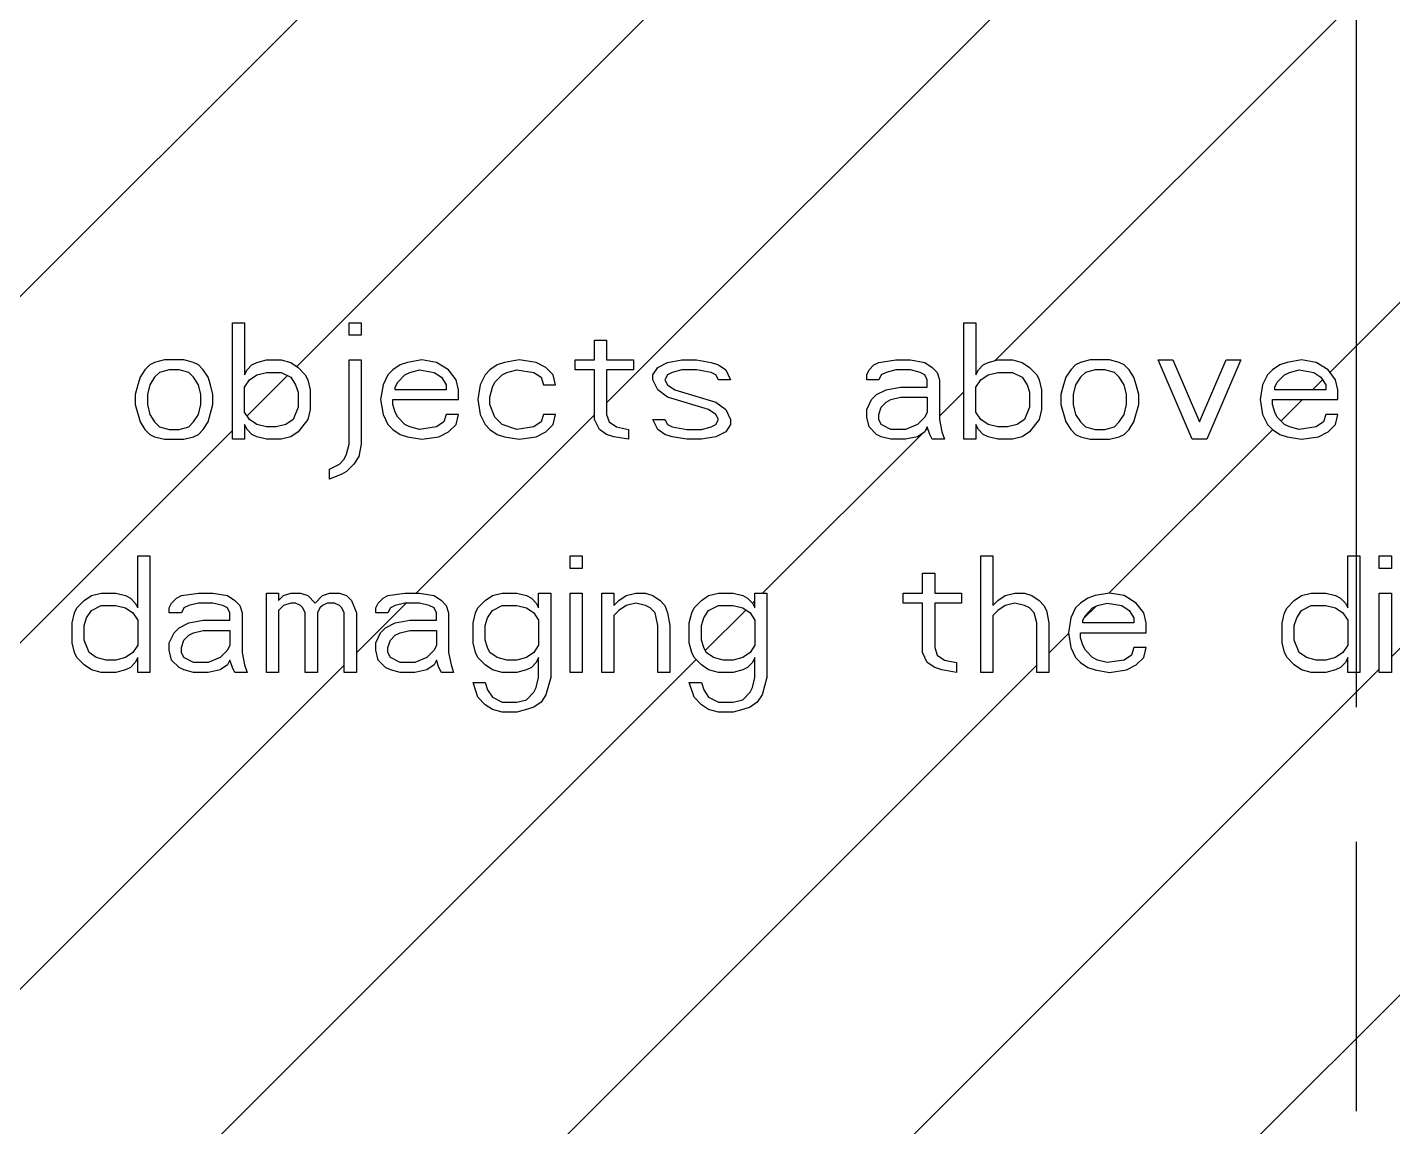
# Model space of a CAD drawing. Header units: millimetres. Extents: x 0 to 420, y 0 to 297.
# Drawn here: x 132.04 to 143.75, y 118.57 to 128 of the extents above; entities that cross this region are included whole.
import ezdxf

# ---------------------------------------------------------------- set-up
doc = ezdxf.new("R2010")
doc.units = ezdxf.units.MM
doc.header["$LTSCALE"] = 23.1
doc.linetypes.add('PHANTOM', pattern=[0.8, 0.45, -0.05, 0.1, -0.05, 0.1, -0.05])
doc.layers.add('03___PRT_ALL_CURVES', color=7, linetype='CONTINUOUS')
doc.layers.add('DEFAULT_3', color=7, linetype='PHANTOM')

msp = doc.modelspace()

# ---------------------------------------------------------------- linework, layer by layer
at = {"layer": '03___PRT_ALL_CURVES', "color": 7, "linetype": 'CONTINUOUS'}
for p, q in [((137.009, 124.779), (149.964, 137.733)), ((131.437, 125.147), (141.4, 135.109)), ((134.352, 125.091), (144.34, 135.079)), ((140.341, 125.141), (149.964, 134.764)), ((143.212, 125.042), (149.964, 131.794)), ((133.801, 125.466), (133.905, 125.466)), ((133.801, 124.466), (133.801, 125.466)), ((133.905, 125.466), (133.905, 125.019)), ((134.801, 125.466), (134.905, 125.466)), ((134.801, 125.359), (134.801, 125.466)), ((134.905, 125.466), (134.905, 125.359)), ((140.072, 125.466), (140.176, 125.466)), ((140.072, 124.466), (140.072, 125.466)), ((140.176, 125.466), (140.176, 125.019)), ((134.905, 125.359), (134.801, 125.359)), ((136.905, 125.317), (137.009, 125.317)), ((136.905, 125.147), (136.905, 125.317)), ((137.009, 125.317), (137.009, 125.147)), ((133.218, 125.147), (133.134, 125.125)), ((133.384, 125.147), (133.218, 125.147)), ((133.468, 125.125), (133.384, 125.147)), ((134.009, 125.125), (134.093, 125.147)), ((134.093, 125.147), (134.218, 125.147)), ((134.218, 125.147), (134.301, 125.125)), ((134.801, 125.147), (134.905, 125.147)), ((134.801, 124.423), (134.801, 125.147)), ((134.905, 125.147), (134.905, 124.423)), ((135.426, 125.147), (135.301, 125.125)), ((135.551, 125.125), (135.426, 125.147)), ((136.259, 125.147), (136.134, 125.125)), ((136.405, 125.125), (136.259, 125.147)), ((136.739, 125.147), (136.905, 125.147)), ((136.739, 125.061), (136.739, 125.147)), ((137.009, 125.147), (137.239, 125.147)), ((137.239, 125.147), (137.239, 125.061)), ((137.53, 125.125), (137.655, 125.147)), ((137.655, 125.147), (137.78, 125.147)), ((137.78, 125.147), (137.905, 125.125)), ((139.343, 125.125), (139.489, 125.147)), ((139.489, 125.147), (139.614, 125.147)), ((139.614, 125.147), (139.739, 125.125)), ((140.28, 125.125), (140.364, 125.147)), ((140.364, 125.147), (140.489, 125.147)), ((140.489, 125.147), (140.572, 125.125)), ((141.155, 125.147), (141.072, 125.125)), ((141.322, 125.147), (141.155, 125.147)), ((141.405, 125.125), (141.322, 125.147)), ((141.739, 125.147), (141.864, 125.147)), ((142.03, 124.466), (141.739, 125.147)), ((141.864, 125.147), (142.093, 124.615)), ((142.093, 124.615), (142.322, 125.147)), ((142.447, 125.147), (142.155, 124.466)), ((142.322, 125.147), (142.447, 125.147)), ((142.968, 125.147), (142.843, 125.125)), ((143.093, 125.125), (142.968, 125.147)), ((133.051, 125.061), (133.009, 124.998)), ((133.093, 125.104), (133.051, 125.061)), ((133.134, 125.125), (133.093, 125.104)), ((133.176, 125.04), (133.134, 124.998)), ((133.259, 125.061), (133.176, 125.04)), ((133.343, 125.061), (133.259, 125.061)), ((133.426, 125.04), (133.343, 125.061)), ((133.468, 124.998), (133.426, 125.04)), ((133.509, 125.104), (133.468, 125.125)), ((133.551, 125.061), (133.509, 125.104)), ((133.593, 124.998), (133.551, 125.061)), ((133.905, 125.019), (133.926, 125.061)), ((133.926, 125.061), (133.968, 125.104)), ((133.968, 125.104), (134.009, 125.125)), ((134.009, 125.019), (134.093, 125.04)), ((134.093, 125.04), (134.218, 125.04)), ((134.218, 125.04), (134.301, 124.998)), ((134.301, 125.125), (134.364, 125.083)), ((134.364, 125.083), (134.426, 125.019)), ((135.176, 125.061), (135.134, 125.019)), ((135.239, 125.104), (135.176, 125.061)), ((135.301, 125.125), (135.239, 125.104)), ((135.28, 125.019), (135.322, 125.04)), ((135.322, 125.04), (135.405, 125.061)), ((135.405, 125.061), (135.53, 125.04)), ((135.53, 125.04), (135.593, 124.998)), ((135.655, 125.061), (135.551, 125.125)), ((135.718, 124.976), (135.655, 125.061)), ((136.009, 125.061), (135.968, 125.019)), ((136.072, 125.104), (136.009, 125.061)), ((136.134, 125.125), (136.072, 125.104)), ((136.114, 125.019), (136.155, 125.04)), ((136.155, 125.04), (136.239, 125.061)), ((136.239, 125.061), (136.384, 125.04)), ((136.384, 125.04), (136.447, 124.998)), ((136.489, 125.083), (136.405, 125.125)), ((136.551, 125.019), (136.489, 125.083)), ((136.905, 125.061), (136.739, 125.061)), ((136.905, 124.636), (136.905, 125.061)), ((137.239, 125.061), (137.009, 125.061)), ((137.009, 125.061), (137.009, 124.679)), ((137.405, 125.019), (137.447, 125.083)), ((137.447, 125.083), (137.53, 125.125)), ((137.572, 125.04), (137.53, 125.019)), ((137.655, 125.061), (137.572, 125.04)), ((137.78, 125.061), (137.655, 125.061)), ((137.905, 125.04), (137.78, 125.061)), ((137.905, 125.125), (137.968, 125.104)), ((137.947, 125.019), (137.905, 125.04)), ((137.968, 125.104), (138.03, 125.061)), ((138.03, 125.061), (138.072, 124.976)), ((139.239, 125.019), (139.259, 125.061)), ((139.259, 125.061), (139.301, 125.104)), ((139.301, 125.104), (139.343, 125.125)), ((139.405, 125.04), (139.364, 125.019)), ((139.489, 125.061), (139.405, 125.04)), ((139.614, 125.061), (139.489, 125.061)), ((139.697, 125.04), (139.614, 125.061)), ((139.739, 125.019), (139.697, 125.04)), ((139.739, 125.125), (139.801, 125.083)), ((139.801, 125.083), (139.843, 125.04)), ((139.843, 125.04), (139.864, 124.976)), ((140.176, 125.019), (140.197, 125.061)), ((140.197, 125.061), (140.239, 125.104)), ((140.239, 125.104), (140.28, 125.125)), ((140.28, 125.019), (140.364, 125.04)), ((140.364, 125.04), (140.489, 125.04)), ((140.489, 125.04), (140.572, 124.998)), ((140.572, 125.125), (140.634, 125.083)), ((140.634, 125.083), (140.697, 125.019)), ((140.989, 125.061), (140.947, 124.998)), ((141.03, 125.104), (140.989, 125.061)), ((141.072, 125.125), (141.03, 125.104)), ((141.114, 125.04), (141.072, 124.998)), ((141.197, 125.061), (141.114, 125.04)), ((141.28, 125.061), (141.197, 125.061)), ((141.364, 125.04), (141.28, 125.061)), ((141.405, 124.998), (141.364, 125.04)), ((141.447, 125.104), (141.405, 125.125)), ((141.489, 125.061), (141.447, 125.104)), ((141.53, 124.998), (141.489, 125.061)), ((142.718, 125.061), (142.676, 125.019)), ((142.78, 125.104), (142.718, 125.061)), ((142.843, 125.125), (142.78, 125.104)), ((142.822, 125.019), (142.864, 125.04)), ((142.864, 125.04), (142.947, 125.061)), ((142.947, 125.061), (143.072, 125.04)), ((143.072, 125.04), (143.134, 124.998)), ((143.197, 125.061), (143.093, 125.125)), ((143.259, 124.976), (143.197, 125.061)), ((132.989, 124.934), (132.968, 124.849)), ((133.009, 124.998), (132.989, 124.934)), ((133.093, 124.934), (133.072, 124.849)), ((133.134, 124.998), (133.093, 124.934)), ((133.509, 124.934), (133.468, 124.998)), ((133.53, 124.849), (133.509, 124.934)), ((133.614, 124.934), (133.593, 124.998)), ((133.634, 124.849), (133.614, 124.934)), ((133.905, 124.913), (133.947, 124.976)), ((133.905, 124.7), (133.905, 124.913)), ((133.927, 124.666), (134.273, 125.012)), ((133.947, 124.976), (134.009, 125.019)), ((134.301, 124.998), (134.343, 124.934)), ((134.343, 124.934), (134.364, 124.87)), ((134.426, 125.019), (134.447, 124.976)), ((134.447, 124.976), (134.468, 124.891)), ((135.093, 124.934), (135.072, 124.806)), ((135.134, 125.019), (135.093, 124.934)), ((135.197, 124.913), (135.218, 124.955)), ((135.197, 124.891), (135.197, 124.913)), ((135.218, 124.955), (135.28, 125.019)), ((135.593, 124.998), (135.634, 124.934)), ((135.634, 124.934), (135.634, 124.891)), ((135.739, 124.891), (135.718, 124.976)), ((135.926, 124.934), (135.905, 124.806)), ((135.968, 125.019), (135.926, 124.934)), ((136.009, 124.827), (136.03, 124.913)), ((136.03, 124.913), (136.051, 124.955)), ((136.051, 124.955), (136.114, 125.019)), ((136.447, 124.998), (136.468, 124.934)), ((136.468, 124.934), (136.572, 124.934)), ((136.572, 124.934), (136.551, 125.019)), ((137.405, 124.976), (137.405, 125.019)), ((137.447, 124.891), (137.405, 124.976)), ((137.53, 125.019), (137.509, 124.976)), ((137.509, 124.976), (137.53, 124.934)), ((137.53, 124.934), (137.593, 124.891)), ((137.968, 124.976), (137.947, 125.019)), ((138.072, 124.976), (137.968, 124.976)), ((139.239, 124.976), (139.239, 125.019)), ((139.343, 124.976), (139.239, 124.976)), ((139.364, 125.019), (139.343, 124.976)), ((139.405, 124.891), (139.53, 124.913)), ((139.53, 124.913), (139.759, 124.913)), ((139.759, 124.976), (139.739, 125.019)), ((139.759, 124.913), (139.759, 124.976)), ((139.864, 124.976), (139.864, 124.636)), ((140.176, 124.913), (140.218, 124.976)), ((140.176, 124.7), (140.176, 124.913)), ((140.218, 124.976), (140.28, 125.019)), ((140.572, 124.998), (140.614, 124.934)), ((140.614, 124.934), (140.634, 124.87)), ((140.697, 125.019), (140.718, 124.976)), ((140.718, 124.976), (140.739, 124.891)), ((140.926, 124.934), (140.905, 124.849)), ((140.947, 124.998), (140.926, 124.934)), ((141.03, 124.934), (141.009, 124.849)), ((141.072, 124.998), (141.03, 124.934)), ((141.447, 124.934), (141.405, 124.998)), ((141.468, 124.849), (141.447, 124.934)), ((141.551, 124.934), (141.53, 124.998)), ((141.572, 124.849), (141.551, 124.934)), ((142.634, 124.934), (142.614, 124.806)), ((142.676, 125.019), (142.634, 124.934)), ((142.739, 124.913), (142.759, 124.955)), ((142.739, 124.891), (142.739, 124.913)), ((142.759, 124.955), (142.822, 125.019)), ((143.061, 124.891), (143.148, 124.977)), ((143.134, 124.998), (143.176, 124.934)), ((143.176, 124.934), (143.176, 124.891)), ((143.28, 124.891), (143.259, 124.976)), ((132.968, 124.849), (132.968, 124.764)), ((133.072, 124.849), (133.072, 124.764)), ((133.53, 124.764), (133.53, 124.849)), ((133.634, 124.764), (133.634, 124.849)), ((134.364, 124.87), (134.364, 124.742)), ((134.468, 124.891), (134.468, 124.721)), ((135.072, 124.806), (135.093, 124.679)), ((135.176, 124.806), (135.739, 124.806)), ((135.176, 124.764), (135.176, 124.806)), ((135.634, 124.891), (135.197, 124.891)), ((135.739, 124.806), (135.739, 124.891)), ((135.905, 124.806), (135.926, 124.679)), ((136.009, 124.764), (136.009, 124.827)), ((137.53, 124.827), (137.447, 124.891)), ((137.884, 124.721), (137.53, 124.827)), ((137.593, 124.891), (137.947, 124.785)), ((139.239, 124.721), (139.28, 124.806)), ((139.28, 124.806), (139.322, 124.849)), ((139.322, 124.849), (139.405, 124.891)), ((139.405, 124.785), (139.447, 124.806)), ((139.447, 124.806), (139.53, 124.827)), ((139.53, 124.827), (139.759, 124.827)), ((139.759, 124.827), (139.759, 124.7)), ((139.864, 124.663), (140.072, 124.872)), ((140.634, 124.87), (140.634, 124.742)), ((140.739, 124.891), (140.739, 124.721)), ((140.905, 124.849), (140.905, 124.764)), ((141.009, 124.849), (141.009, 124.764)), ((141.468, 124.764), (141.468, 124.849)), ((141.572, 124.764), (141.572, 124.849)), ((142.614, 124.806), (142.634, 124.679)), ((142.718, 124.806), (143.28, 124.806)), ((142.718, 124.764), (142.718, 124.806)), ((143.176, 124.891), (142.739, 124.891)), ((142.793, 124.623), (142.976, 124.806)), ((143.28, 124.806), (143.28, 124.891)), ((132.968, 124.764), (133.009, 124.615)), ((133.072, 124.764), (133.093, 124.679)), ((133.093, 124.679), (133.134, 124.615)), ((133.468, 124.615), (133.509, 124.679)), ((133.509, 124.679), (133.53, 124.764)), ((133.593, 124.615), (133.634, 124.764)), ((133.947, 124.636), (133.905, 124.7)), ((134.364, 124.742), (134.322, 124.636)), ((134.468, 124.721), (134.447, 124.636)), ((135.093, 124.679), (135.134, 124.593)), ((135.197, 124.7), (135.176, 124.764)), ((135.218, 124.657), (135.197, 124.7)), ((135.634, 124.679), (135.614, 124.615)), ((135.739, 124.679), (135.634, 124.679)), ((135.718, 124.593), (135.739, 124.679)), ((135.926, 124.679), (135.968, 124.593)), ((136.051, 124.657), (136.009, 124.764)), ((136.468, 124.679), (136.447, 124.615)), ((136.572, 124.679), (136.468, 124.679)), ((136.551, 124.593), (136.572, 124.679)), ((137.009, 124.679), (137.03, 124.615)), ((137.947, 124.679), (137.884, 124.721)), ((137.947, 124.785), (138.03, 124.721)), ((137.968, 124.636), (137.947, 124.679)), ((138.03, 124.721), (138.072, 124.636)), ((139.239, 124.657), (139.239, 124.721)), ((139.343, 124.679), (139.364, 124.742)), ((139.343, 124.636), (139.343, 124.679)), ((139.364, 124.742), (139.405, 124.785)), ((139.759, 124.7), (139.739, 124.657)), ((140.218, 124.636), (140.176, 124.7)), ((140.634, 124.742), (140.593, 124.636)), ((140.739, 124.721), (140.718, 124.636)), ((140.905, 124.764), (140.947, 124.615)), ((141.009, 124.764), (141.03, 124.679)), ((141.03, 124.679), (141.072, 124.615)), ((141.405, 124.615), (141.447, 124.679)), ((141.447, 124.679), (141.468, 124.764)), ((141.53, 124.615), (141.572, 124.764)), ((142.634, 124.679), (142.676, 124.593)), ((142.739, 124.7), (142.718, 124.764)), ((142.759, 124.657), (142.739, 124.7)), ((143.176, 124.679), (143.155, 124.615)), ((143.28, 124.679), (143.176, 124.679)), ((143.259, 124.593), (143.28, 124.679)), ((133.009, 124.615), (133.051, 124.551)), ((133.134, 124.615), (133.176, 124.572)), ((133.176, 124.572), (133.259, 124.551)), ((133.343, 124.551), (133.426, 124.572)), ((133.426, 124.572), (133.468, 124.615)), ((133.551, 124.551), (133.593, 124.615)), ((133.926, 124.551), (133.905, 124.593)), ((133.905, 124.593), (133.905, 124.466)), ((134.009, 124.593), (133.947, 124.636)), ((134.093, 124.572), (134.009, 124.593)), ((134.176, 124.572), (134.093, 124.572)), ((134.259, 124.593), (134.176, 124.572)), ((134.322, 124.636), (134.259, 124.593)), ((134.447, 124.636), (134.364, 124.53)), ((135.134, 124.593), (135.176, 124.551)), ((135.28, 124.593), (135.218, 124.657)), ((135.322, 124.572), (135.28, 124.593)), ((135.405, 124.551), (135.322, 124.572)), ((135.377, 123.147), (136.905, 124.675)), ((135.551, 124.572), (135.405, 124.551)), ((135.614, 124.615), (135.551, 124.572)), ((135.655, 124.53), (135.718, 124.593)), ((135.968, 124.593), (136.009, 124.551)), ((136.114, 124.593), (136.051, 124.657)), ((136.239, 124.551), (136.114, 124.593)), ((136.384, 124.572), (136.239, 124.551)), ((136.447, 124.615), (136.384, 124.572)), ((136.489, 124.53), (136.551, 124.593)), ((136.947, 124.551), (136.905, 124.636)), ((137.03, 124.615), (137.093, 124.572)), ((137.093, 124.572), (137.197, 124.551)), ((137.405, 124.636), (137.509, 124.636)), ((137.447, 124.551), (137.405, 124.636)), ((137.509, 124.636), (137.53, 124.593)), ((137.53, 124.593), (137.572, 124.572)), ((137.572, 124.572), (137.697, 124.551)), ((137.822, 124.551), (137.905, 124.572)), ((137.905, 124.572), (137.947, 124.593)), ((137.947, 124.593), (137.968, 124.636)), ((138.072, 124.593), (138.03, 124.53)), ((138.072, 124.636), (138.072, 124.593)), ((139.259, 124.572), (139.239, 124.657)), ((139.322, 124.508), (139.259, 124.572)), ((139.364, 124.593), (139.343, 124.636)), ((139.447, 124.551), (139.364, 124.593)), ((139.676, 124.593), (139.572, 124.551)), ((139.739, 124.657), (139.676, 124.593)), ((139.759, 124.572), (139.739, 124.53)), ((139.747, 124.547), (139.763, 124.562)), ((139.78, 124.508), (139.759, 124.572)), ((139.864, 124.636), (139.884, 124.53)), ((140.197, 124.551), (140.176, 124.593)), ((140.176, 124.593), (140.176, 124.466)), ((140.28, 124.593), (140.218, 124.636)), ((140.364, 124.572), (140.28, 124.593)), ((140.447, 124.572), (140.364, 124.572)), ((140.53, 124.593), (140.447, 124.572)), ((140.593, 124.636), (140.53, 124.593)), ((140.718, 124.636), (140.634, 124.53)), ((140.947, 124.615), (140.989, 124.551)), ((141.072, 124.615), (141.114, 124.572)), ((141.114, 124.572), (141.197, 124.551)), ((141.28, 124.551), (141.364, 124.572)), ((141.364, 124.572), (141.405, 124.615)), ((141.489, 124.551), (141.53, 124.615)), ((142.676, 124.593), (142.718, 124.551)), ((142.822, 124.593), (142.759, 124.657)), ((142.864, 124.572), (142.822, 124.593)), ((142.947, 124.551), (142.864, 124.572)), ((143.093, 124.572), (142.947, 124.551)), ((143.155, 124.615), (143.093, 124.572)), ((143.197, 124.53), (143.259, 124.593)), ((116.731, 107.47), (133.801, 124.541)), ((133.051, 124.551), (133.093, 124.508)), ((133.093, 124.508), (133.134, 124.487)), ((133.134, 124.487), (133.218, 124.466)), ((133.218, 124.466), (133.384, 124.466)), ((133.259, 124.551), (133.343, 124.551)), ((133.384, 124.466), (133.468, 124.487)), ((133.468, 124.487), (133.509, 124.508)), ((133.509, 124.508), (133.551, 124.551)), ((133.905, 124.466), (133.801, 124.466)), ((133.968, 124.508), (133.926, 124.551)), ((134.009, 124.487), (133.968, 124.508)), ((134.093, 124.466), (134.009, 124.487)), ((134.218, 124.466), (134.093, 124.466)), ((134.301, 124.487), (134.218, 124.466)), ((134.364, 124.53), (134.301, 124.487)), ((135.176, 124.551), (135.239, 124.508)), ((135.239, 124.508), (135.301, 124.487)), ((135.301, 124.487), (135.426, 124.466)), ((135.426, 124.466), (135.572, 124.487)), ((135.572, 124.487), (135.655, 124.53)), ((136.009, 124.551), (136.072, 124.508)), ((136.072, 124.508), (136.134, 124.487)), ((136.134, 124.487), (136.259, 124.466)), ((136.259, 124.466), (136.405, 124.487)), ((136.405, 124.487), (136.489, 124.53)), ((137.009, 124.508), (136.947, 124.551)), ((137.072, 124.487), (137.009, 124.508)), ((137.197, 124.466), (137.072, 124.487)), ((137.197, 124.551), (137.197, 124.466)), ((137.509, 124.508), (137.447, 124.551)), ((137.572, 124.487), (137.509, 124.508)), ((137.697, 124.466), (137.572, 124.487)), ((137.697, 124.551), (137.822, 124.551)), ((137.822, 124.466), (137.697, 124.466)), ((137.947, 124.487), (137.822, 124.466)), ((138.03, 124.53), (137.947, 124.487)), ((138.347, 123.147), (139.711, 124.511)), ((139.364, 124.487), (139.322, 124.508)), ((139.447, 124.466), (139.364, 124.487)), ((139.572, 124.551), (139.447, 124.551)), ((139.572, 124.466), (139.447, 124.466)), ((139.676, 124.487), (139.572, 124.466)), ((139.739, 124.53), (139.676, 124.487)), ((139.801, 124.466), (139.78, 124.508)), ((139.905, 124.466), (139.801, 124.466)), ((139.884, 124.53), (139.905, 124.466)), ((140.176, 124.466), (140.072, 124.466)), ((140.239, 124.508), (140.197, 124.551)), ((140.28, 124.487), (140.239, 124.508)), ((140.364, 124.466), (140.28, 124.487)), ((140.489, 124.466), (140.364, 124.466)), ((140.572, 124.487), (140.489, 124.466)), ((140.634, 124.53), (140.572, 124.487)), ((140.989, 124.551), (141.03, 124.508)), ((141.03, 124.508), (141.072, 124.487)), ((141.072, 124.487), (141.155, 124.466)), ((141.155, 124.466), (141.322, 124.466)), ((141.197, 124.551), (141.28, 124.551)), ((141.316, 123.146), (142.72, 124.55)), ((141.322, 124.466), (141.405, 124.487)), ((141.405, 124.487), (141.447, 124.508)), ((141.447, 124.508), (141.489, 124.551)), ((142.155, 124.466), (142.03, 124.466)), ((142.718, 124.551), (142.78, 124.508)), ((142.78, 124.508), (142.843, 124.487)), ((142.843, 124.487), (142.968, 124.466)), ((142.968, 124.466), (143.114, 124.487)), ((143.114, 124.487), (143.197, 124.53)), ((134.759, 124.296), (134.78, 124.338)), ((134.78, 124.338), (134.801, 124.423)), ((134.905, 124.423), (134.884, 124.317)), ((134.634, 124.21), (134.718, 124.253)), ((134.634, 124.125), (134.634, 124.21)), ((134.718, 124.253), (134.759, 124.296)), ((134.843, 124.253), (134.78, 124.189)), ((134.884, 124.317), (134.843, 124.253)), ((134.739, 124.168), (134.634, 124.125)), ((134.78, 124.189), (134.739, 124.168)), ((132.989, 123.466), (133.093, 123.466)), ((132.989, 123.019), (132.989, 123.466)), ((133.093, 123.466), (133.093, 122.466)), ((136.697, 123.466), (136.801, 123.466)), ((136.697, 123.359), (136.697, 123.466)), ((136.801, 123.466), (136.801, 123.359)), ((140.218, 123.466), (140.322, 123.466)), ((140.218, 122.466), (140.218, 123.466)), ((140.322, 123.466), (140.322, 123.04)), ((143.364, 123.466), (143.468, 123.466)), ((143.364, 123.019), (143.364, 123.466)), ((143.468, 123.466), (143.468, 122.466)), ((143.634, 123.466), (143.739, 123.466)), ((143.634, 123.359), (143.634, 123.466)), ((143.739, 123.466), (143.739, 123.359)), ((136.801, 123.359), (136.697, 123.359)), ((139.718, 123.317), (139.822, 123.317)), ((139.718, 123.147), (139.718, 123.317)), ((139.822, 123.317), (139.822, 123.147)), ((143.739, 123.359), (143.634, 123.359)), ((132.468, 123.019), (132.53, 123.083)), ((132.53, 123.083), (132.593, 123.125)), ((132.593, 123.125), (132.676, 123.147)), ((132.593, 122.998), (132.676, 123.04)), ((132.676, 123.147), (132.801, 123.147)), ((132.676, 123.04), (132.801, 123.04)), ((132.801, 123.147), (132.884, 123.125)), ((132.801, 123.04), (132.884, 123.019)), ((132.884, 123.125), (132.926, 123.104)), ((132.926, 123.104), (132.968, 123.061)), ((132.968, 123.061), (132.989, 123.019)), ((133.259, 123.019), (133.28, 123.061)), ((133.28, 123.061), (133.322, 123.104)), ((133.322, 123.104), (133.364, 123.125)), ((133.364, 123.125), (133.509, 123.147)), ((133.426, 123.04), (133.384, 123.019)), ((133.509, 123.061), (133.426, 123.04)), ((133.509, 123.147), (133.634, 123.147)), ((133.634, 123.061), (133.509, 123.061)), ((133.634, 123.147), (133.759, 123.125)), ((133.718, 123.04), (133.634, 123.061)), ((133.759, 123.019), (133.718, 123.04)), ((133.759, 123.125), (133.822, 123.083)), ((133.822, 123.083), (133.864, 123.04)), ((133.864, 123.04), (133.884, 122.976)), ((134.093, 123.147), (134.197, 123.147)), ((134.093, 122.466), (134.093, 123.147)), ((134.197, 123.147), (134.197, 123.083)), ((134.197, 123.083), (134.239, 123.125)), ((134.239, 123.04), (134.197, 122.998)), ((134.239, 123.125), (134.301, 123.147)), ((134.301, 123.061), (134.239, 123.04)), ((134.301, 123.147), (134.384, 123.147)), ((134.343, 123.061), (134.301, 123.061)), ((134.384, 123.04), (134.343, 123.061)), ((134.384, 123.147), (134.447, 123.125)), ((134.405, 123.019), (134.384, 123.04)), ((134.447, 123.125), (134.509, 123.061)), ((134.509, 123.061), (134.572, 123.125)), ((134.572, 123.04), (134.551, 123.019)), ((134.572, 123.125), (134.634, 123.147)), ((134.614, 123.061), (134.572, 123.04)), ((134.676, 123.061), (134.614, 123.061)), ((134.634, 123.147), (134.718, 123.147)), ((134.718, 123.04), (134.676, 123.061)), ((134.718, 123.147), (134.78, 123.125)), ((134.739, 123.019), (134.718, 123.04)), ((134.78, 123.125), (134.822, 123.083)), ((134.822, 123.083), (134.864, 122.976)), ((134.864, 122.633), (135.292, 123.061)), ((135.03, 123.019), (135.051, 123.061)), ((135.051, 123.061), (135.093, 123.104)), ((135.093, 123.104), (135.134, 123.125)), ((135.134, 123.125), (135.28, 123.147)), ((135.197, 123.04), (135.155, 123.019)), ((135.28, 123.061), (135.197, 123.04)), ((135.28, 123.147), (135.405, 123.147)), ((135.405, 123.061), (135.28, 123.061)), ((135.405, 123.147), (135.53, 123.125)), ((135.489, 123.04), (135.405, 123.061)), ((135.53, 123.019), (135.489, 123.04)), ((135.53, 123.125), (135.593, 123.083)), ((135.593, 123.083), (135.634, 123.04)), ((135.634, 123.04), (135.655, 122.976)), ((135.905, 123.019), (135.968, 123.083)), ((135.968, 123.083), (136.03, 123.125)), ((136.03, 123.125), (136.114, 123.147)), ((136.03, 122.998), (136.114, 123.04)), ((136.114, 123.147), (136.239, 123.147)), ((136.114, 123.04), (136.239, 123.04)), ((136.239, 123.147), (136.322, 123.125)), ((136.239, 123.04), (136.322, 123.019)), ((136.322, 123.125), (136.364, 123.104)), ((136.364, 123.104), (136.405, 123.061)), ((136.405, 123.061), (136.426, 123.019)), ((136.426, 123.147), (136.53, 123.147)), ((136.426, 123.019), (136.426, 123.147)), ((136.53, 123.147), (136.53, 122.423)), ((136.697, 123.147), (136.801, 123.147)), ((136.697, 122.466), (136.697, 123.147)), ((136.801, 123.147), (136.801, 122.466)), ((136.968, 123.147), (137.072, 123.147)), ((136.968, 122.466), (136.968, 123.147)), ((137.072, 123.147), (137.072, 123.04)), ((137.072, 123.04), (137.114, 123.083)), ((137.114, 123.083), (137.176, 123.125)), ((137.176, 123.04), (137.114, 122.998)), ((137.176, 123.125), (137.259, 123.147)), ((137.259, 123.061), (137.176, 123.04)), ((137.259, 123.147), (137.343, 123.147)), ((137.343, 123.04), (137.259, 123.061)), ((137.343, 123.147), (137.405, 123.125)), ((137.384, 123.019), (137.343, 123.04)), ((137.405, 123.125), (137.468, 123.083)), ((137.468, 123.083), (137.509, 123.04)), ((137.509, 123.04), (137.53, 122.976)), ((137.759, 123.019), (137.822, 123.083)), ((137.822, 123.083), (137.884, 123.125)), ((137.884, 123.125), (137.968, 123.147)), ((137.884, 122.998), (137.968, 123.04)), ((137.968, 123.147), (138.093, 123.147)), ((137.968, 123.04), (138.093, 123.04)), ((138.093, 123.147), (138.176, 123.125)), ((138.093, 123.04), (138.176, 123.019)), ((138.176, 123.125), (138.218, 123.104)), ((138.218, 123.104), (138.259, 123.061)), ((138.259, 123.061), (138.28, 123.019)), ((138.26, 123.06), (138.28, 123.08)), ((138.28, 123.147), (138.384, 123.147)), ((138.28, 123.019), (138.28, 123.147)), ((138.384, 123.147), (138.384, 122.423)), ((139.551, 123.147), (139.718, 123.147)), ((139.551, 123.061), (139.551, 123.147)), ((139.718, 123.061), (139.551, 123.061)), ((139.718, 122.636), (139.718, 123.061)), ((139.822, 123.147), (140.051, 123.147)), ((140.051, 123.061), (139.822, 123.061)), ((139.822, 123.061), (139.822, 122.679)), ((140.051, 123.147), (140.051, 123.061)), ((140.322, 123.04), (140.364, 123.083)), ((140.364, 123.083), (140.426, 123.125)), ((140.426, 123.04), (140.364, 122.998)), ((140.426, 123.125), (140.509, 123.147)), ((140.509, 123.061), (140.426, 123.04)), ((140.509, 123.147), (140.593, 123.147)), ((140.593, 123.04), (140.509, 123.061)), ((140.593, 123.147), (140.655, 123.125)), ((140.634, 123.019), (140.593, 123.04)), ((140.655, 123.125), (140.718, 123.083)), ((140.718, 123.083), (140.759, 123.04)), ((140.759, 123.04), (140.78, 122.998)), ((141.072, 123.061), (141.03, 123.019)), ((141.134, 123.104), (141.072, 123.061)), ((141.197, 123.125), (141.134, 123.104)), ((141.176, 123.019), (141.218, 123.04)), ((141.322, 123.147), (141.197, 123.125)), ((141.218, 123.04), (141.301, 123.061)), ((141.301, 123.061), (141.426, 123.04)), ((141.447, 123.125), (141.322, 123.147)), ((141.426, 123.04), (141.489, 122.998)), ((141.551, 123.061), (141.447, 123.125)), ((141.614, 122.976), (141.551, 123.061)), ((142.843, 123.019), (142.905, 123.083)), ((142.905, 123.083), (142.968, 123.125)), ((142.968, 123.125), (143.051, 123.147)), ((142.968, 122.998), (143.051, 123.04)), ((143.051, 123.147), (143.176, 123.147)), ((143.051, 123.04), (143.176, 123.04)), ((143.176, 123.147), (143.259, 123.125)), ((143.176, 123.04), (143.259, 123.019)), ((143.259, 123.125), (143.301, 123.104)), ((143.301, 123.104), (143.343, 123.061)), ((143.343, 123.061), (143.364, 123.019)), ((143.634, 123.147), (143.739, 123.147)), ((143.634, 122.466), (143.634, 123.147)), ((143.739, 123.147), (143.739, 122.466)), ((132.426, 122.891), (132.447, 122.976)), ((132.447, 122.976), (132.468, 123.019)), ((132.53, 122.87), (132.551, 122.934)), ((132.551, 122.934), (132.593, 122.998)), ((132.884, 123.019), (132.947, 122.976)), ((132.947, 122.976), (132.989, 122.913)), ((133.259, 122.976), (133.259, 123.019)), ((133.364, 122.976), (133.259, 122.976)), ((133.384, 123.019), (133.364, 122.976)), ((133.78, 122.976), (133.759, 123.019)), ((133.78, 122.913), (133.78, 122.976)), ((133.884, 122.976), (133.884, 122.636)), ((134.197, 122.998), (134.197, 122.466)), ((134.426, 122.976), (134.405, 123.019)), ((134.426, 122.466), (134.426, 122.976)), ((134.551, 123.019), (134.53, 122.976)), ((134.53, 122.976), (134.53, 122.466)), ((134.759, 122.976), (134.739, 123.019)), ((134.759, 122.466), (134.759, 122.976)), ((134.864, 122.976), (134.864, 122.466)), ((135.03, 122.976), (135.03, 123.019)), ((135.134, 122.976), (135.03, 122.976)), ((135.155, 123.019), (135.134, 122.976)), ((135.551, 122.976), (135.53, 123.019)), ((135.551, 122.913), (135.551, 122.976)), ((135.655, 122.976), (135.655, 122.636)), ((135.864, 122.891), (135.884, 122.976)), ((135.884, 122.976), (135.905, 123.019)), ((135.968, 122.87), (135.989, 122.934)), ((135.989, 122.934), (136.03, 122.998)), ((136.322, 123.019), (136.384, 122.976)), ((136.384, 122.976), (136.426, 122.913)), ((137.114, 122.998), (137.072, 122.955)), ((137.072, 122.955), (137.072, 122.466)), ((137.426, 122.976), (137.384, 123.019)), ((137.447, 122.87), (137.426, 122.976)), ((137.53, 122.976), (137.551, 122.87)), ((137.718, 122.891), (137.739, 122.976)), ((137.739, 122.976), (137.759, 123.019)), ((137.822, 122.87), (137.843, 122.934)), ((137.843, 122.934), (137.884, 122.998)), ((137.855, 122.654), (138.202, 123.001)), ((138.176, 123.019), (138.239, 122.976)), ((138.239, 122.976), (138.28, 122.913)), ((140.364, 122.998), (140.322, 122.955)), ((140.322, 122.955), (140.322, 122.466)), ((140.676, 122.976), (140.634, 123.019)), ((140.697, 122.891), (140.676, 122.976)), ((140.78, 122.998), (140.801, 122.891)), ((140.989, 122.934), (140.968, 122.806)), ((141.03, 123.019), (140.989, 122.934)), ((141.093, 122.913), (141.114, 122.955)), ((141.102, 122.932), (141.203, 123.032)), ((141.114, 122.955), (141.176, 123.019)), ((141.489, 122.998), (141.53, 122.934)), ((141.53, 122.934), (141.53, 122.891)), ((141.634, 122.891), (141.614, 122.976)), ((142.801, 122.891), (142.822, 122.976)), ((142.822, 122.976), (142.843, 123.019)), ((142.905, 122.87), (142.926, 122.934)), ((142.926, 122.934), (142.968, 122.998)), ((143.259, 123.019), (143.322, 122.976)), ((143.322, 122.976), (143.364, 122.913)), ((132.426, 122.721), (132.426, 122.891)), ((132.53, 122.742), (132.53, 122.87)), ((132.989, 122.913), (132.989, 122.7)), ((133.259, 122.721), (133.301, 122.806)), ((133.301, 122.806), (133.343, 122.849)), ((133.343, 122.849), (133.426, 122.891)), ((133.426, 122.891), (133.551, 122.913)), ((133.426, 122.785), (133.468, 122.806)), ((133.468, 122.806), (133.551, 122.827)), ((133.551, 122.913), (133.78, 122.913)), ((133.551, 122.827), (133.78, 122.827)), ((133.78, 122.827), (133.78, 122.7)), ((135.03, 122.721), (135.072, 122.806)), ((135.072, 122.806), (135.114, 122.849)), ((135.114, 122.849), (135.197, 122.891)), ((135.197, 122.891), (135.322, 122.913)), ((135.197, 122.785), (135.239, 122.806)), ((135.239, 122.806), (135.322, 122.827)), ((135.322, 122.913), (135.551, 122.913)), ((135.322, 122.827), (135.551, 122.827)), ((135.551, 122.827), (135.551, 122.7)), ((135.864, 122.721), (135.864, 122.891)), ((135.968, 122.742), (135.968, 122.87)), ((136.426, 122.913), (136.426, 122.7)), ((137.447, 122.466), (137.447, 122.87)), ((137.551, 122.87), (137.551, 122.466)), ((137.718, 122.721), (137.718, 122.891)), ((137.822, 122.742), (137.822, 122.87)), ((138.28, 122.913), (138.28, 122.7)), ((140.697, 122.466), (140.697, 122.891)), ((140.801, 122.891), (140.801, 122.466)), ((140.968, 122.806), (140.989, 122.679)), ((141.072, 122.806), (141.634, 122.806)), ((141.072, 122.764), (141.072, 122.806)), ((141.093, 122.891), (141.093, 122.913)), ((141.53, 122.891), (141.093, 122.891)), ((141.634, 122.806), (141.634, 122.891)), ((142.801, 122.721), (142.801, 122.891)), ((142.905, 122.742), (142.905, 122.87)), ((143.364, 122.913), (143.364, 122.7)), ((143.739, 122.599), (143.995, 122.855)), ((116.73, 92.621), (146.867, 122.757)), ((132.447, 122.636), (132.426, 122.721)), ((132.572, 122.636), (132.53, 122.742)), ((132.989, 122.7), (132.947, 122.636)), ((133.259, 122.657), (133.259, 122.721)), ((133.364, 122.679), (133.384, 122.742)), ((133.384, 122.742), (133.426, 122.785)), ((133.78, 122.7), (133.759, 122.657)), ((135.03, 122.657), (135.03, 122.721)), ((135.134, 122.679), (135.155, 122.742)), ((135.155, 122.742), (135.197, 122.785)), ((135.551, 122.7), (135.53, 122.657)), ((135.884, 122.636), (135.864, 122.721)), ((135.989, 122.679), (135.968, 122.742)), ((136.426, 122.7), (136.384, 122.636)), ((137.739, 122.636), (137.718, 122.721)), ((137.843, 122.679), (137.822, 122.742)), ((138.28, 122.7), (138.239, 122.636)), ((140.801, 122.631), (140.969, 122.799)), ((141.093, 122.7), (141.072, 122.764)), ((141.114, 122.657), (141.093, 122.7)), ((142.822, 122.636), (142.801, 122.721)), ((142.947, 122.636), (142.905, 122.742)), ((143.364, 122.7), (143.322, 122.636)), ((116.731, 101.53), (137.776, 122.576)), ((132.468, 122.593), (132.447, 122.636)), ((132.53, 122.53), (132.468, 122.593)), ((132.634, 122.593), (132.572, 122.636)), ((132.718, 122.572), (132.634, 122.593)), ((132.801, 122.572), (132.718, 122.572)), ((132.884, 122.593), (132.801, 122.572)), ((132.947, 122.636), (132.884, 122.593)), ((132.989, 122.593), (132.968, 122.551)), ((132.989, 122.466), (132.989, 122.593)), ((133.28, 122.572), (133.259, 122.657)), ((133.343, 122.508), (133.28, 122.572)), ((133.364, 122.636), (133.364, 122.679)), ((133.384, 122.593), (133.364, 122.636)), ((133.468, 122.551), (133.384, 122.593)), ((133.697, 122.593), (133.593, 122.551)), ((133.759, 122.657), (133.697, 122.593)), ((133.78, 122.572), (133.759, 122.53)), ((133.801, 122.508), (133.78, 122.572)), ((133.884, 122.636), (133.905, 122.53)), ((135.051, 122.572), (135.03, 122.657)), ((135.114, 122.508), (135.051, 122.572)), ((135.134, 122.636), (135.134, 122.679)), ((135.155, 122.593), (135.134, 122.636)), ((135.239, 122.551), (135.155, 122.593)), ((135.468, 122.593), (135.364, 122.551)), ((135.53, 122.657), (135.468, 122.593)), ((135.551, 122.572), (135.53, 122.53)), ((135.572, 122.508), (135.551, 122.572)), ((135.655, 122.636), (135.676, 122.53)), ((135.905, 122.593), (135.884, 122.636)), ((135.968, 122.53), (135.905, 122.593)), ((136.009, 122.636), (135.989, 122.679)), ((136.072, 122.593), (136.009, 122.636)), ((136.155, 122.572), (136.072, 122.593)), ((136.239, 122.572), (136.155, 122.572)), ((136.322, 122.593), (136.239, 122.572)), ((136.384, 122.636), (136.322, 122.593)), ((136.426, 122.593), (136.405, 122.551)), ((136.426, 122.423), (136.426, 122.593)), ((137.759, 122.593), (137.739, 122.636)), ((137.822, 122.53), (137.759, 122.593)), ((137.864, 122.636), (137.843, 122.679)), ((137.926, 122.593), (137.864, 122.636)), ((138.009, 122.572), (137.926, 122.593)), ((138.093, 122.572), (138.009, 122.572)), ((138.176, 122.593), (138.093, 122.572)), ((138.239, 122.636), (138.176, 122.593)), ((138.28, 122.593), (138.259, 122.551)), ((138.28, 122.423), (138.28, 122.593)), ((139.759, 122.551), (139.718, 122.636)), ((139.822, 122.679), (139.843, 122.615)), ((139.843, 122.615), (139.905, 122.572)), ((139.905, 122.572), (140.009, 122.551)), ((140.989, 122.679), (141.03, 122.593)), ((141.03, 122.593), (141.072, 122.551)), ((141.176, 122.593), (141.114, 122.657)), ((141.218, 122.572), (141.176, 122.593)), ((141.301, 122.551), (141.218, 122.572)), ((141.447, 122.572), (141.301, 122.551)), ((141.509, 122.615), (141.447, 122.572)), ((141.53, 122.679), (141.509, 122.615)), ((141.634, 122.679), (141.53, 122.679)), ((141.551, 122.53), (141.614, 122.593)), ((141.614, 122.593), (141.634, 122.679)), ((142.843, 122.593), (142.822, 122.636)), ((142.905, 122.53), (142.843, 122.593)), ((143.009, 122.593), (142.947, 122.636)), ((143.093, 122.572), (143.009, 122.593)), ((143.176, 122.572), (143.093, 122.572)), ((143.259, 122.593), (143.176, 122.572)), ((143.322, 122.636), (143.259, 122.593)), ((143.364, 122.593), (143.343, 122.551)), ((143.364, 122.466), (143.364, 122.593)), ((116.73, 95.59), (143.634, 122.494)), ((116.731, 104.5), (134.759, 122.529)), ((116.731, 98.56), (140.697, 122.527)), ((132.593, 122.487), (132.53, 122.53)), ((132.676, 122.466), (132.593, 122.487)), ((132.801, 122.466), (132.676, 122.466)), ((132.884, 122.487), (132.801, 122.466)), ((132.926, 122.508), (132.884, 122.487)), ((132.968, 122.551), (132.926, 122.508)), ((133.093, 122.466), (132.989, 122.466)), ((133.384, 122.487), (133.343, 122.508)), ((133.468, 122.466), (133.384, 122.487)), ((133.593, 122.551), (133.468, 122.551)), ((133.593, 122.466), (133.468, 122.466)), ((133.697, 122.487), (133.593, 122.466)), ((133.759, 122.53), (133.697, 122.487)), ((133.822, 122.466), (133.801, 122.508)), ((133.926, 122.466), (133.822, 122.466)), ((133.905, 122.53), (133.926, 122.466)), ((134.197, 122.466), (134.093, 122.466)), ((134.53, 122.466), (134.426, 122.466)), ((134.864, 122.466), (134.759, 122.466)), ((135.155, 122.487), (135.114, 122.508)), ((135.239, 122.466), (135.155, 122.487)), ((135.364, 122.551), (135.239, 122.551)), ((135.364, 122.466), (135.239, 122.466)), ((135.468, 122.487), (135.364, 122.466)), ((135.53, 122.53), (135.468, 122.487)), ((135.593, 122.466), (135.572, 122.508)), ((135.697, 122.466), (135.593, 122.466)), ((135.676, 122.53), (135.697, 122.466)), ((136.03, 122.487), (135.968, 122.53)), ((136.114, 122.466), (136.03, 122.487)), ((136.239, 122.466), (136.114, 122.466)), ((136.322, 122.487), (136.239, 122.466)), ((136.364, 122.508), (136.322, 122.487)), ((136.405, 122.551), (136.364, 122.508)), ((136.801, 122.466), (136.697, 122.466)), ((137.072, 122.466), (136.968, 122.466)), ((137.551, 122.466), (137.447, 122.466)), ((137.884, 122.487), (137.822, 122.53)), ((137.968, 122.466), (137.884, 122.487)), ((138.093, 122.466), (137.968, 122.466)), ((138.176, 122.487), (138.093, 122.466)), ((138.218, 122.508), (138.176, 122.487)), ((138.259, 122.551), (138.218, 122.508)), ((139.822, 122.508), (139.759, 122.551)), ((139.884, 122.487), (139.822, 122.508)), ((140.009, 122.466), (139.884, 122.487)), ((140.009, 122.551), (140.009, 122.466)), ((140.322, 122.466), (140.218, 122.466)), ((140.801, 122.466), (140.697, 122.466)), ((141.072, 122.551), (141.134, 122.508)), ((141.134, 122.508), (141.197, 122.487)), ((141.197, 122.487), (141.322, 122.466)), ((141.322, 122.466), (141.468, 122.487)), ((141.468, 122.487), (141.551, 122.53)), ((142.968, 122.487), (142.905, 122.53)), ((143.051, 122.466), (142.968, 122.487)), ((143.176, 122.466), (143.051, 122.466)), ((143.259, 122.487), (143.176, 122.466)), ((143.301, 122.508), (143.259, 122.487)), ((143.343, 122.551), (143.301, 122.508)), ((143.468, 122.466), (143.364, 122.466)), ((143.739, 122.466), (143.634, 122.466)), ((135.864, 122.381), (135.968, 122.381)), ((135.905, 122.253), (135.864, 122.381)), ((135.968, 122.381), (135.989, 122.317)), ((136.384, 122.296), (136.405, 122.338)), ((136.405, 122.338), (136.426, 122.423)), ((136.53, 122.423), (136.489, 122.274)), ((137.718, 122.381), (137.822, 122.381)), ((137.759, 122.253), (137.718, 122.381)), ((137.822, 122.381), (137.843, 122.317)), ((138.239, 122.296), (138.259, 122.338)), ((138.259, 122.338), (138.28, 122.423)), ((138.384, 122.423), (138.343, 122.274)), ((135.968, 122.189), (135.905, 122.253)), ((135.989, 122.317), (136.03, 122.253)), ((136.03, 122.253), (136.114, 122.21)), ((136.239, 122.21), (136.322, 122.232)), ((136.322, 122.232), (136.384, 122.296)), ((136.489, 122.274), (136.447, 122.21)), ((137.822, 122.189), (137.759, 122.253)), ((137.843, 122.317), (137.884, 122.253)), ((137.884, 122.253), (137.968, 122.21)), ((138.093, 122.21), (138.176, 122.232)), ((138.176, 122.232), (138.239, 122.296)), ((138.343, 122.274), (138.301, 122.21)), ((136.03, 122.147), (135.968, 122.189)), ((136.114, 122.125), (136.03, 122.147)), ((136.114, 122.21), (136.239, 122.21)), ((136.239, 122.125), (136.114, 122.125)), ((136.322, 122.147), (136.239, 122.125)), ((136.384, 122.168), (136.322, 122.147)), ((136.447, 122.21), (136.384, 122.168)), ((137.884, 122.147), (137.822, 122.189)), ((137.968, 122.125), (137.884, 122.147)), ((137.968, 122.21), (138.093, 122.21)), ((138.093, 122.125), (137.968, 122.125)), ((138.176, 122.147), (138.093, 122.125)), ((138.239, 122.168), (138.176, 122.147)), ((138.301, 122.21), (138.239, 122.168))]:
    msp.add_line(p, q, dxfattribs=at)
at = {"layer": 'DEFAULT_3', "color": 7, "linetype": 'PHANTOM'}
msp.add_line((143.44, 66.727), (143.44, 222.118), dxfattribs=at)

doc.saveas('drawing.dxf')
